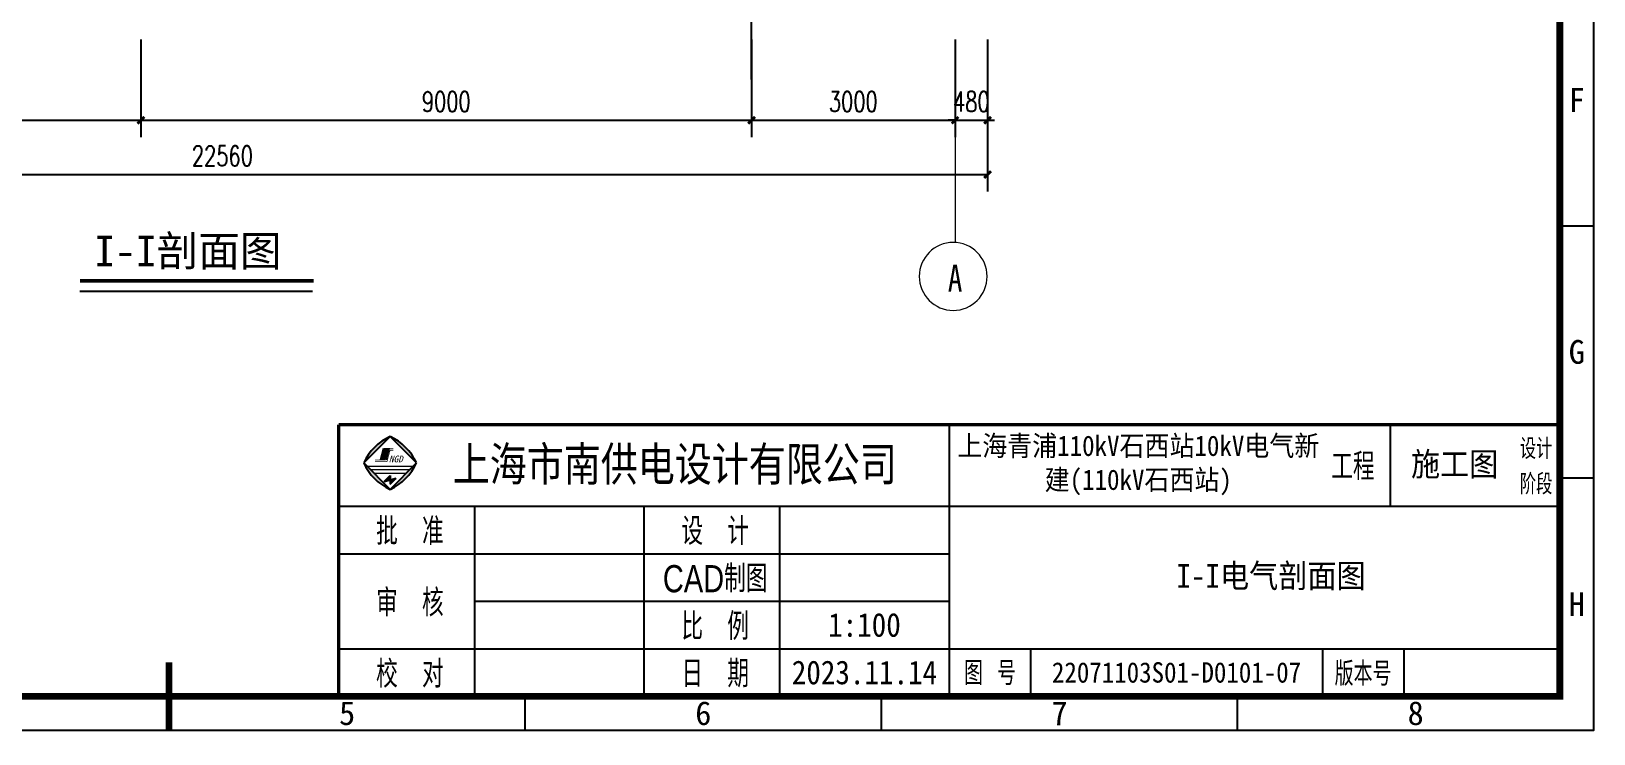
# Model space of a CAD drawing. Extents: x 3213259 to 3716512, y 332899 to 392399.
# Drawn here: x 3693431 to 3716462, y 362599 to 372942 of the extents above; entities that cross this region are included whole.
import ezdxf
from ezdxf.enums import TextEntityAlignment as Align

# ---------------------------------------------------------------- set-up
doc = ezdxf.new("R2010")
doc.units = 0
doc.header["$LTSCALE"] = 1000
doc.header["$MEASUREMENT"] = 0
doc.linetypes.add('DOTE', pattern=[2.42, 2, -0.2, 0.02, -0.2])
for name, color, linetype, lineweight in [('1', 7, 'Continuous', 9), ('A-AXIS', 3, 'Continuous', 9), ('S-GRID-IDEN', 7, 'Continuous', 18)]:
    doc.layers.add(name, color=color, linetype=linetype, lineweight=lineweight)
for name, color, linetype in [('A-DOTE', 16, 'DOTE'), ('AXIS', 3, 'Continuous'), ('GoldTK', 7, 'Continuous'), ('JQFrame_DefaultLayer', 7, 'Continuous')]:
    doc.layers.add(name, color=color, linetype=linetype)
doc.styles.add('_TCH_DIM_T3', font='SIMPLEX.shx', dxfattribs={"width": 0.705882, "bigfont": 'GBCBIG'})
doc.styles.add('JQFrame_markText', font='txt')
doc.styles.add('JQFrame_sn_HZ', font='ssim', dxfattribs={"width": 0.8, "bigfont": 'hztxt'})
doc.styles.add('JQFrame_sn_TBZT', font='')
doc.styles.add('JQFrame_Standard', font='simhei.ttf')
doc.styles.add('JQFrame_宋体-0.9', font='simhei.ttf', dxfattribs={"width": 0.9})
doc.styles.add('sepd_yb2', font='sepd_gbe.shx', dxfattribs={"width": 0.8, "bigfont": 'sepd_gbc.shx'})
doc.styles.add('宋体', font='')
doc.styles.get('JQFrame_sn_TBZT').set_extended_font_data('SimSun')
doc.styles.get('宋体').set_extended_font_data('SimSun')
doc.dimstyles.new('_TCH_ARCH&&100', dxfattribs={"dimtxt": 297.5, "dimasz": 100, "dimexe": 250, "dimexo": 300, "dimgap": 126.25, "dimtad": 1, "dimdec": 0, "dimzin": 0, "dimdsep": 46, "dimtxsty": '_TCH_DIM_T3', "dimblk": 'ARCHTICK', "dimcen": 0.09, "dimclrt": 7, "dimazin": 2, "dimtfac": 1, "dimtdec": 0, "dimtix": 1, "dimtmove": 2, "dimatfit": 3, "dimfxl": 1, "dimtolj": 1, "dimtzin": 0, "dimarcsym": 0})

# ---------------------------------------------------------------- blocks, each defined once
blk = doc.blocks.new('JQStandardFrame-{9BB7D4F7402448CB9BDD4F47EDFBDDC5}')
at = {"layer": 'GoldTK'}
for points in [[(238.69, 39.36, -0.181818), (242.58, 43.25)], [(241.93, 39.81), (242.38, 41.5), (241.63, 41.5), (241.18, 39.81)], [(242.58, 43.25), (246.47, 39.36, 0.181818)], [(242.58, 35.47), (238.69, 39.36, 0.181818)], [(246.47, 39.36), (242.58, 35.47, 0.181818)], [(242.58, 37.51), (241.69, 36.63), (242.58, 36.89)], [(242.58, 36.26), (243.46, 37.15), (242.58, 36.89)]]:
    blk.add_hatch(color=3, dxfattribs=at).paths.add_polyline_path(points)
at = {"layer": 'GoldTK', "color": 3}
for p, q in [((325, 45), (325, 5)), ((325, 45), (325, 5)), ((390, 45), (390, 33)), ((415, 45), (415, 5)), ((242.58, 43.25), (238.69, 39.36)), ((241.63, 41.5), (241.18, 39.81)), ((242.38, 41.5), (241.93, 39.81)), ((246.47, 39.36), (242.58, 43.25)), ((238.69, 39.36), (242.58, 35.47)), ((242.58, 35.47), (246.47, 39.36)), ((241.69, 36.63), (242.58, 37.51)), ((241.69, 36.63), (243.46, 37.15)), ((242.58, 37.51), (242.58, 36.26)), ((242.58, 36.26), (243.46, 37.15)), ((235, 33), (415, 33)), ((255, 33), (255, 5)), ((255, 33), (255, 5)), ((280, 33), (280, 5)), ((280, 33), (280, 5)), ((300, 33), (300, 5)), ((300, 33), (300, 5)), ((235, 26), (325, 26)), ((235, 26), (325, 26)), ((255, 19), (325, 19)), ((255, 19), (325, 19)), ((235, 12), (415, 12)), ((337, 12), (337, 5)), ((380, 12), (380, 5)), ((392, 12), (392, 5)), ((415, 5), (235, 5))]:
    blk.add_line(p, q, dxfattribs=at)
for points, const_width in [([(235, 45), (415, 45)], 0.5), ([(235, 45), (235, 5)], 0.5), ([(415, 45), (415, 5)], 0.5), ([(241.63, 41.5), (243.08, 41.5)], 0.1), ([(242.58, 41.25), (242.12, 39.56), (240.37, 39.56)], 0.1), ([(241.93, 39.81), (240.37, 39.81)], 0.1), ([(242.58, 41.25), (243.08, 41.25)], 0.1), ([(239.19, 38.86), (245.97, 38.86)], 0.2), ([(239.69, 38.36), (245.47, 38.36)], 0.2), ([(240.19, 37.86), (244.97, 37.86)], 0.2), ([(235, 5), (415, 5)], 1)]:
    blk.add_lwpolyline(points, dxfattribs=dict(at, const_width=const_width))
for centre, start, end in [((245.8, 36.14), 114.3903, 155.6097), ((239.35, 36.14), 24.3903, 65.6097), ((245.8, 42.59), 204.3903, 245.6097), ((239.35, 42.59), 294.3903, 335.6097)]:
    blk.add_arc(centre, 7.81, start, end, dxfattribs=at)
at = {"layer": 'JQFrame_DefaultLayer', "color": 3}
blk.add_lwpolyline([(0, 0), (420, 0), (420, 297), (0, 297)], close=True, dxfattribs=at)
at = {"layer": 'JQFrame_DefaultLayer', "color": 3, "const_width": 1}
blk.add_lwpolyline([(25, 5), (415, 5), (415, 292), (25, 292)], close=True, dxfattribs=at)
at = {"layer": 'JQFrame_DefaultLayer', "color": 3}
for points in [[(420, 74.25), (415, 74.25)], [(420, 37.12), (415, 37.12)], [(210, 0), (210, 5)], [(262.5, 0), (262.5, 5)], [(315, 0), (315, 5)], [(367.5, 0), (367.5, 5)]]:
    blk.add_lwpolyline(points, dxfattribs=at)
at = {"layer": 'JQFrame_DefaultLayer', "color": 3, "const_width": 1}
blk.add_lwpolyline([(210, 0), (210, 10)], dxfattribs=at)
at = {"layer": 'GoldTK', "color": 3, "width": 0.8}
for s, height, style, p in [('上海市南供电设计有限公司', 5, 'JQFrame_sn_TBZT', (284.54, 39.31)), ('设计', 3, 'JQFrame_sn_HZ', (411.5, 41.6)), ('工程', 4, 'JQFrame_sn_HZ', (384.5, 39)), ('阶段', 3, 'JQFrame_sn_HZ', (411.5, 36.4)), ('批   准', 4, 'JQFrame_sn_HZ', (245.5, 29.5)), ('设   计', 4, 'JQFrame_sn_HZ', (290.5, 29.5)), ('CAD制图', 4, 'JQFrame_sn_HZ', (290.5, 22.5)), ('审   核', 4, 'JQFrame_sn_HZ', (245.5, 19)), ('比   例', 4, 'JQFrame_sn_HZ', (290.5, 15.5)), ('校   对', 4, 'JQFrame_sn_HZ', (245.5, 8.5)), ('日   期', 4, 'JQFrame_sn_HZ', (290.5, 8.5)), ('图  号', 3.5, 'JQFrame_sn_HZ', (331, 8.5)), ('版本号', 3.5, 'JQFrame_sn_HZ', (386, 8.5))]:
    blk.add_text(s, height=height, dxfattribs=dict(at, style=style)).set_placement(p, align=Align.MIDDLE)
at = {"layer": 'GoldTK', "color": 3, "style": 'JQFrame_Standard', "oblique": 15}
blk.add_text('NGD', height=1, dxfattribs=at).set_placement((242.41, 39.46))
at = {"layer": 'GoldTK', "attachment_point": 5, "style": 'JQFrame_宋体-0.9'}
for s, insert, char_height, width in [('上海青浦110kV石西站10kV电气新建(110kV石西站)', (352.86, 39), 3, 55.726), ('施工图', (399.5, 39), 3.5, 18.9986), ('I-I电气剖面图', (372.43, 22.56), 3.5, 55.726), ('1:100', (312.5, 15.5), 3.5, 25), ('2023.11.14', (312.5, 8.5), 3.5, 25), ('22071103S01-D0101-07', (358.5, 8.5), 3, 43)]:
    blk.add_mtext(s, dxfattribs=dict(at, insert=insert, char_height=char_height, width=width))
at = {"layer": 'JQFrame_DefaultLayer', "color": 3, "char_height": 3.5, "attachment_point": 5, "style": 'JQFrame_markText'}
for s, insert in [('F', (417.5, 92.81)), ('G', (417.5, 55.69)), ('H', (417.5, 18.56)), ('5', (236.25, 2.5)), ('6', (288.75, 2.5)), ('7', (341.25, 2.5)), ('8', (393.75, 2.5))]:
    blk.add_mtext(s, dxfattribs=dict(at, insert=insert))
blk = doc.blocks.new('轴网 - M_轴线标头 - 圆-208176--3_200m层平面图')
at = {"layer": 'S-GRID-IDEN'}
blk.add_circle((0, 0), 5, dxfattribs=at)
blk = doc.blocks.new('_ArchTick')
at = {"color": 0, "linetype": 'ByBlock', "const_width": 0.4}
blk.add_lwpolyline([(-0.5, -0.5), (0.5, 0.5)], dxfattribs=at)
blk = doc.blocks.new('*D403')
at = {"layer": 'AXIS', "color": 0, "lineweight": -2}
for p, q in [((3684968, 372822), (3684968, 370582)), ((3707528, 372822), (3707528, 370582)), ((3684968, 370832), (3707528, 370832))]:
    blk.add_line(p, q, dxfattribs=at)
at = {"layer": 'Defpoints', "color": 0}
for p in [(3684968, 373122), (3707528, 373122), (3707528, 370832)]:
    blk.add_point(p, dxfattribs=at)
at = {"layer": 'AXIS', "color": 0, "lineweight": -2, "xscale": 100, "yscale": 100, "zscale": 100, "rotation": 180}
blk.add_blockref('_ArchTick', (3684968, 370832), dxfattribs=at)
at = {"layer": 'AXIS', "color": 0, "lineweight": -2, "xscale": 100, "yscale": 100, "zscale": 100}
blk.add_blockref('_ArchTick', (3707528, 370832), dxfattribs=at)
at = {"layer": 'AXIS', "color": 7, "insert": (3696248, 371107), "char_height": 297.5, "attachment_point": 5, "style": '_TCH_DIM_T3'}
blk.add_mtext('\\A1;22560', dxfattribs=at)
blk = doc.blocks.new('*D401')
at = {"layer": 'AXIS', "color": 0, "lineweight": -2}
for p, q in [((3685448, 372822), (3685448, 371382)), ((3695048, 372822), (3695048, 371382)), ((3685448, 371632), (3695048, 371632))]:
    blk.add_line(p, q, dxfattribs=at)
at = {"layer": 'Defpoints', "color": 0}
for p in [(3685448, 373122), (3695048, 373122), (3695048, 371632)]:
    blk.add_point(p, dxfattribs=at)
at = {"layer": 'AXIS', "color": 0, "lineweight": -2, "xscale": 100, "yscale": 100, "zscale": 100, "rotation": 180}
blk.add_blockref('_ArchTick', (3685448, 371632), dxfattribs=at)
at = {"layer": 'AXIS', "color": 0, "lineweight": -2, "xscale": 100, "yscale": 100, "zscale": 100}
blk.add_blockref('_ArchTick', (3695048, 371632), dxfattribs=at)
at = {"layer": 'AXIS', "color": 7, "insert": (3690248, 371907), "char_height": 297.5, "attachment_point": 5, "style": '_TCH_DIM_T3'}
blk.add_mtext('\\A1;9600', dxfattribs=at)
blk = doc.blocks.new('*D400')
at = {"layer": 'AXIS', "color": 0, "lineweight": -2}
for p, q in [((3695048, 372822), (3695048, 371382)), ((3704048, 372822), (3704048, 371382)), ((3695048, 371632), (3704048, 371632))]:
    blk.add_line(p, q, dxfattribs=at)
at = {"layer": 'Defpoints', "color": 0}
for p in [(3695048, 373122), (3704048, 373122), (3704048, 371632)]:
    blk.add_point(p, dxfattribs=at)
at = {"layer": 'AXIS', "color": 0, "lineweight": -2, "xscale": 100, "yscale": 100, "zscale": 100, "rotation": 180}
blk.add_blockref('_ArchTick', (3695048, 371632), dxfattribs=at)
at = {"layer": 'AXIS', "color": 0, "lineweight": -2, "xscale": 100, "yscale": 100, "zscale": 100}
blk.add_blockref('_ArchTick', (3704048, 371632), dxfattribs=at)
at = {"layer": 'AXIS', "color": 7, "insert": (3699548, 371907), "char_height": 297.5, "attachment_point": 5, "style": '_TCH_DIM_T3'}
blk.add_mtext('\\A1;9000', dxfattribs=at)
blk = doc.blocks.new('*D399')
at = {"layer": 'AXIS', "color": 0, "lineweight": -2}
for p, q in [((3704048, 372822), (3704048, 371382)), ((3707048, 372822), (3707048, 371382)), ((3704048, 371632), (3707048, 371632))]:
    blk.add_line(p, q, dxfattribs=at)
at = {"layer": 'Defpoints', "color": 0}
for p in [(3704048, 373122), (3707048, 373122), (3707048, 371632)]:
    blk.add_point(p, dxfattribs=at)
at = {"layer": 'AXIS', "color": 0, "lineweight": -2, "xscale": 100, "yscale": 100, "zscale": 100, "rotation": 180}
blk.add_blockref('_ArchTick', (3704048, 371632), dxfattribs=at)
at = {"layer": 'AXIS', "color": 0, "lineweight": -2, "xscale": 100, "yscale": 100, "zscale": 100}
blk.add_blockref('_ArchTick', (3707048, 371632), dxfattribs=at)
at = {"layer": 'AXIS', "color": 7, "insert": (3705548, 371907), "char_height": 297.5, "attachment_point": 5, "style": '_TCH_DIM_T3'}
blk.add_mtext('\\A1;3000', dxfattribs=at)
blk = doc.blocks.new('*D398')
at = {"layer": 'AXIS', "color": 0, "lineweight": -2}
for p, q in [((3707048, 372822), (3707048, 371382)), ((3707528, 372822), (3707528, 371382)), ((3707048, 371632), (3706948, 371632)), ((3707048, 371632), (3707528, 371632)), ((3707528, 371632), (3707628, 371632))]:
    blk.add_line(p, q, dxfattribs=at)
at = {"layer": 'Defpoints', "color": 0}
for p in [(3707048, 373122), (3707528, 373122), (3707528, 371632)]:
    blk.add_point(p, dxfattribs=at)
at = {"layer": 'AXIS', "color": 0, "lineweight": -2, "xscale": 100, "yscale": 100, "zscale": 100}
blk.add_blockref('_ArchTick', (3707048, 371632), dxfattribs=at)
at = {"layer": 'AXIS', "color": 0, "lineweight": -2, "xscale": 100, "yscale": 100, "zscale": 100, "rotation": 180}
blk.add_blockref('_ArchTick', (3707528, 371632), dxfattribs=at)
at = {"layer": 'AXIS', "color": 7, "insert": (3707288, 371907), "char_height": 297.5, "attachment_point": 5, "style": '_TCH_DIM_T3'}
blk.add_mtext('\\A1;480', dxfattribs=at)

msp = doc.modelspace()

# ---------------------------------------------------------------- linework, layer by layer
at = {"const_width": 50}
msp.add_lwpolyline([(3694146.8, 369267.124), (3697595.261, 369267.124)], dxfattribs=at)
msp.add_lwpolyline([(3694146.8, 369117.124), (3697578.087, 369117.124)])
at = {"layer": 'A-AXIS'}
msp.add_line((3707048.264, 372822.255), (3707048.264, 369831.716), dxfattribs=at)
at = {"layer": 'A-DOTE', "color": 1}
msp.add_line((3704048.264, 372232.766), (3704048.264, 378131.901), dxfattribs=at)

# ---------------------------------------------------------------- block references
at = {"xscale": 100, "yscale": 100, "zscale": 100}
msp.add_blockref('JQStandardFrame-{9BB7D4F7402448CB9BDD4F47EDFBDDC5}', (3674462.175, 362649.078), dxfattribs=at)
at = {"layer": 'S-GRID-IDEN', "xscale": -99.99999999999993, "yscale": 99.99999999999993, "zscale": 99.99999999999993, "rotation": 180}
msp.add_blockref('轴网 - M_轴线标头 - 圆-208176--3_200m层平面图', (3707020.249, 369332.501), dxfattribs=at)

# ---------------------------------------------------------------- texts
at = {"layer": '1', "color": 7, "style": '宋体'}
msp.add_text('I-I剖面图', height=450, dxfattribs=at).set_placement((3694359.434, 369482.839))
at = {"layer": 'S-GRID-IDEN', "lineweight": 15, "insert": (3707048.142, 369109.718), "char_height": 393.18182, "width": 347.94292, "attachment_point": 8, "line_spacing_factor": 0.887216, "style": 'sepd_yb2'}
msp.add_mtext('{\\fSimHei|b0|i0|c134|p49;A}', dxfattribs=at)

# ---------------------------------------------------------------- dimensions: what is measured, and where the dimension line sits
at = {"layer": 'AXIS'}
for p1, p2, distance, picture, middle in [((3684968.264, 373122.255), (3707528.264, 373122.255), -2290.539, '*D403', (3696248.264, 371106.716)), ((3685448.264, 373122.255), (3695048.264, 373122.255), -1490.539, '*D401', (3690248.264, 371906.716)), ((3695048.264, 373122.255), (3704048.264, 373122.255), -1490.539, '*D400', (3699548.264, 371906.716)), ((3704048.264, 373122.255), (3707048.264, 373122.255), -1490.539, '*D399', (3705548.264, 371906.716)), ((3707048.264, 373122.255), (3707528.264, 373122.255), -1490.539, '*D398', (3707288.264, 371906.716))]:
    dim = msp.add_aligned_dim(p1=p1, p2=p2, distance=distance, dimstyle='_TCH_ARCH&&100', dxfattribs=at)
    dim.commit()
    dim.dimension.update_dxf_attribs({"geometry": picture, "text_midpoint": middle})

doc.saveas('drawing.dxf')
